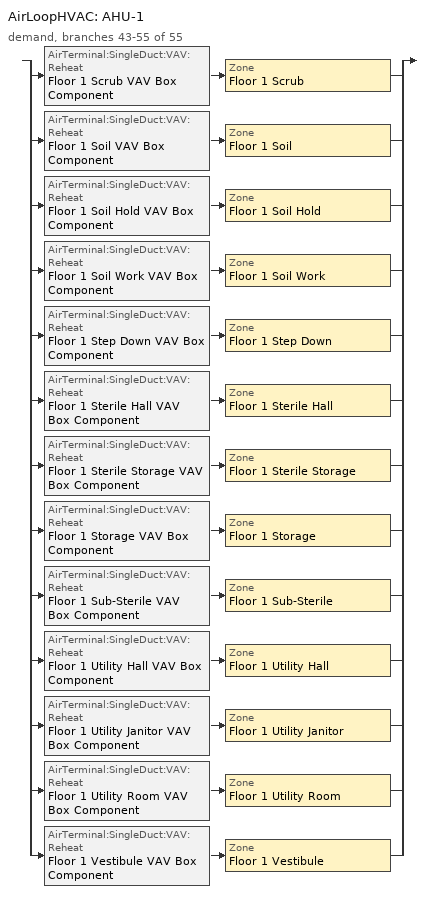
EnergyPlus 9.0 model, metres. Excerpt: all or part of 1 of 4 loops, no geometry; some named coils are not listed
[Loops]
AirLoopHVAC 'AHU-1'
 demand, branches 43-55 of 55: split
  | AirTerminal:SingleDuct:VAV:Reheat 'Floor 1 Scrub VAV Box Component' > Zone 'Floor 1 Scrub'
  | AirTerminal:SingleDuct:VAV:Reheat 'Floor 1 Soil VAV Box Component' > Zone 'Floor 1 Soil'
  | AirTerminal:SingleDuct:VAV:Reheat 'Floor 1 Soil Hold VAV Box Component' > Zone 'Floor 1 Soil Hold'
  | AirTerminal:SingleDuct:VAV:Reheat 'Floor 1 Soil Work VAV Box Component' > Zone 'Floor 1 Soil Work'
  | AirTerminal:SingleDuct:VAV:Reheat 'Floor 1 Step Down VAV Box Component' > Zone 'Floor 1 Step Down'
  | AirTerminal:SingleDuct:VAV:Reheat 'Floor 1 Sterile Hall VAV Box Component' > Zone 'Floor 1 Sterile Hall'
  | AirTerminal:SingleDuct:VAV:Reheat 'Floor 1 Sterile Storage VAV Box Component' > Zone 'Floor 1 Sterile Storage'
  | AirTerminal:SingleDuct:VAV:Reheat 'Floor 1 Storage VAV Box Component' > Zone 'Floor 1 Storage'
  | AirTerminal:SingleDuct:VAV:Reheat 'Floor 1 Sub-Sterile VAV Box Component' > Zone 'Floor 1 Sub-Sterile'
  | AirTerminal:SingleDuct:VAV:Reheat 'Floor 1 Utility Hall VAV Box Component' > Zone 'Floor 1 Utility Hall'
  | AirTerminal:SingleDuct:VAV:Reheat 'Floor 1 Utility Janitor VAV Box Component' > Zone 'Floor 1 Utility Janitor'
  | AirTerminal:SingleDuct:VAV:Reheat 'Floor 1 Utility Room VAV Box Component' > Zone 'Floor 1 Utility Room'
  | AirTerminal:SingleDuct:VAV:Reheat 'Floor 1 Vestibule VAV Box Component' > Zone 'Floor 1 Vestibule'
[Sizing:Zone] Zone Cooling Design Supply Air Temperature Input Method=SupplyAirTemperature; Zone Cooling Design Supply Air Temperature {C}=11.1; Zone Heating Design Supply Air Temperature Input Method=SupplyAirTemperature; Zone Heating Design Supply Air Temperature {C}=40; Zone Cooling Design Supply Air Humidity Ratio {kgWater/kgDryAir}=0.007; Zone Heating Design Supply Air Humidity Ratio {kgWater/kgDryAir}=0.008; Cooling Minimum Air Flow Fraction=0; Heating Design Air Flow Method=DesignDay; Heating Design Air Flow Rate {m3/s}=0
Name | Design Specification Outdoor Air Object | Cooling Design Air Flow Method | Cooling Minimum Air Flow per Zone Floor Area {m3/s-m2}
Floor 1 Scrub | SZ DSOA Floor 1 Scrub | DesignDay
Floor 1 Soil | SZ DSOA Floor 1 Soil | DesignDayWithLimit | 0.00846614
Floor 1 Soil Hold | SZ DSOA Floor 1 Soil Hold | DesignDayWithLimit | 0.00846614
Floor 1 Soil Work | SZ DSOA Floor 1 Soil Work | DesignDayWithLimit | 0.00846614
Floor 1 Step Down | SZ DSOA Floor 1 Step Down | DesignDayWithLimit | 0.00507968
Floor 1 Sterile Hall | SZ DSOA Floor 1 Sterile Hall | DesignDay
Floor 1 Sterile Storage | SZ DSOA Floor 1 Sterile Storage | DesignDay
Floor 1 Storage | SZ DSOA Floor 1 Storage | DesignDay
Floor 1 Sub-Sterile | SZ DSOA Floor 1 Sub-Sterile | DesignDay
Floor 1 Utility Hall | SZ DSOA Floor 1 Utility Hall | DesignDay
Floor 1 Utility Janitor | SZ DSOA Floor 1 Utility Janitor | DesignDay
Floor 1 Utility Room | SZ DSOA Floor 1 Utility Room | DesignDay
Floor 1 Vestibule | SZ DSOA Floor 1 Vestibule | DesignDay
[DesignSpecification:OutdoorAir] Outdoor Air Method=Flow/Area; Outdoor Air Flow per Person {m3/s-person}=0
Name | Outdoor Air Flow per Zone Floor Area {m3/s-m2}
SZ DSOA Floor 1 Scrub; SZ DSOA Floor 1 Sterile Hall; SZ DSOA Floor 1 Sub-Sterile; SZ DSOA Floor 1 Utility Hall; SZ DSOA Floor 1 Vestibule | 0.000253984
SZ DSOA Floor 1 Soil; SZ DSOA Floor 1 Soil Hold; SZ DSOA Floor 1 Soil Work | 0.00152391
SZ DSOA Floor 1 Step Down | 0.00321713
SZ DSOA Floor 1 Sterile Storage; SZ DSOA Floor 1 Storage; SZ DSOA Floor 1 Utility Janitor; SZ DSOA Floor 1 Utility Room | 0.000761952
[ZoneControl:Thermostat] Control Type Schedule=Dual Zone Control Type Sched
Name | Zone or ZoneList | Control 1
Floor 1 Scrub Thermostat | Floor 1 Scrub | Floor 1 Scrub DualSPSched
Floor 1 Soil Thermostat | Floor 1 Soil | Floor 1 Soil DualSPSched
Floor 1 Soil Hold Thermostat | Floor 1 Soil Hold | Floor 1 Soil Hold DualSPSched
Floor 1 Soil Work Thermostat | Floor 1 Soil Work | Floor 1 Soil Work DualSPSched
Floor 1 Step Down Thermostat | Floor 1 Step Down | Floor 1 Step Down DualSPSched
Floor 1 Sterile Hall Thermostat | Floor 1 Sterile Hall | Floor 1 Sterile Hall DualSPSched
Floor 1 Sterile Storage Thermostat | Floor 1 Sterile Storage | Floor 1 Sterile Storage DualSPSched
Floor 1 Storage Thermostat | Floor 1 Storage | Floor 1 Storage DualSPSched
Floor 1 Sub-Sterile Thermostat | Floor 1 Sub-Sterile | Floor 1 Sub-Sterile DualSPSched
Floor 1 Utility Hall Thermostat | Floor 1 Utility Hall | Floor 1 Utility Hall DualSPSched
Floor 1 Utility Janitor Thermostat | Floor 1 Utility Janitor | Floor 1 Utility Janitor DualSPSched
Floor 1 Utility Room Thermostat | Floor 1 Utility Room | Floor 1 Utility Room DualSPSched
Floor 1 Vestibule Thermostat | Floor 1 Vestibule | Floor 1 Vestibule DualSPSched
[ThermostatSetpoint:DualSetpoint] Heating Setpoint Temperature Schedule=HTGSETP_SCH_YES_OPTIMUM; Cooling Setpoint Temperature Schedule=CLGSETP_SCH_NO_SETBACK
Floor 1 Scrub DualSPSched; Floor 1 Soil DualSPSched; Floor 1 Soil Hold DualSPSched; Floor 1 Soil Work DualSPSched; Floor 1 Step Down DualSPSched; Floor 1 Sterile Hall DualSPSched; Floor 1 Sterile Storage DualSPSched; Floor 1 Storage DualSPSched; Floor 1 Sub-Sterile DualSPSched; Floor 1 Utility Hall DualSPSched; Floor 1 Utility Janitor DualSPSched; Floor 1 Utility Room DualSPSched; Floor 1 Vestibule DualSPSched
[AirTerminal:SingleDuct:VAV:Reheat] Availability Schedule=ALWAYS_ON; Maximum Air Flow Rate {m3/s}=AUTOSIZE; Zone Minimum Air Flow Input Method=Constant; Maximum Hot Water or Steam Flow Rate {m3/s}=AUTOSIZE; Minimum Hot Water or Steam Flow Rate {m3/s}=0; Convergence Tolerance=0.001; Damper Heating Action=reversewithlimits; Maximum Flow Fraction During Reheat=0.5; Maximum Reheat Air Temperature {C}=40
Name | Constant Minimum Air Flow Fraction | Reheat Coil
Floor 1 Scrub VAV Box Component | 0.3 | Floor 1 Scrub VAV Box Reheat Coil
Floor 1 Soil VAV Box Component | 1 | Floor 1 Soil VAV Box Reheat Coil
Floor 1 Soil Hold VAV Box Component | 1 | Floor 1 Soil Hold VAV Box Reheat Coil
Floor 1 Soil Work VAV Box Component | 1 | Floor 1 Soil Work VAV Box Reheat Coil
Floor 1 Step Down VAV Box Component | 1 | Floor 1 Step Down VAV Box Reheat Coil
Floor 1 Sterile Hall VAV Box Component | 0.3 | Floor 1 Sterile Hall VAV Box Reheat Coil
Floor 1 Sterile Storage VAV Box Component | 0.3 | Floor 1 Sterile Storage VAV Box Reheat Coil
Floor 1 Storage VAV Box Component | 0.3 | Floor 1 Storage VAV Box Reheat Coil
Floor 1 Sub-Sterile VAV Box Component | 0.3 | Floor 1 Sub-Sterile VAV Box Reheat Coil
Floor 1 Utility Hall VAV Box Component | 0.3 | Floor 1 Utility Hall VAV Box Reheat Coil
Floor 1 Utility Janitor VAV Box Component | 0.3 | Floor 1 Utility Janitor VAV Box Reheat Coil
Floor 1 Utility Room VAV Box Component | 0.3 | Floor 1 Utility Room VAV Box Reheat Coil
Floor 1 Vestibule VAV Box Component | 0.3 | Floor 1 Vestibule VAV Box Reheat Coil
[Zone equipment]
Floor 1 Scrub: Floor 1 Scrub VAV Box Component
Floor 1 Soil: Floor 1 Soil VAV Box Component, Floor 1 Soil Exhaust Fan
Floor 1 Soil Hold: Floor 1 Soil Hold VAV Box Component, Floor 1 Soil Hold Exhaust Fan
Floor 1 Soil Work: Floor 1 Soil Work VAV Box Component, Floor 1 Soil Work Exhaust Fan
Floor 1 Step Down: Floor 1 Step Down VAV Box Component
Floor 1 Sterile Hall: Floor 1 Sterile Hall VAV Box Component
Floor 1 Sterile Storage: Floor 1 Sterile Storage VAV Box Component
Floor 1 Storage: Floor 1 Storage VAV Box Component
Floor 1 Sub-Sterile: Floor 1 Sub-Sterile VAV Box Component
Floor 1 Utility Hall: Floor 1 Utility Hall VAV Box Component
Floor 1 Utility Janitor: Floor 1 Utility Janitor VAV Box Component
Floor 1 Utility Room: Floor 1 Utility Room VAV Box Component
Floor 1 Vestibule: Floor 1 Vestibule VAV Box Component
[Fan:ZoneExhaust] Availability Schedule=Hours_of_operation; Fan Total Efficiency=0.31; Pressure Rise {Pa}=249.1; Balanced Exhaust Fraction Schedule=AHU_1 Balanced Exhaust Fraction Schedule
Name | Maximum Flow Rate {m3/s}
Floor 1 Soil Exhaust Fan | 0.0991028
Floor 1 Soil Hold Exhaust Fan | 0.0440457
Floor 1 Soil Work Exhaust Fan | 0.141575
[Schedule:Compact]
Hours_of_operation; ALWAYS_ON: Through: 12/31, For: AllDays, Until: 24:00, 1
Dual Zone Control Type Sched: Through: 12/31, For: AllDays, Until: 24:00, 4
HTGSETP_SCH_YES_OPTIMUM: Through: 12/31, For: Weekdays, Until: 05:00, 18.3, Until: 06:00, 19.4, Until: 07:00, 20, Until: 18:00, 21.1, Until: 24:00, 18.3, For: SummerDesignDay, Until: 05:00, 18.3, Until: 18:00, 21.1, Until: 24:00, 18.3, For: WinterDesignDay, Until: 07:00, 18.3, Until: 15:00, 21.1, Until: 24:00, 18.3, For: Saturdays, Until: 05:00, 18.3, Until: 06:00, 19.4, Until: 07:00, 20, Until: 15:00, 21.1, Until: 24:00, 18.3, For: Sunday Holidays AllOtherDays, Until: 24:00, 18.3
CLGSETP_SCH_NO_SETBACK: Through: 12/31, For: Weekdays, Until: 05:00, 22.2, Until: 06:00, 22.2, Until: 07:00, 22.2, Until: 18:00, 22.2, Until: 24:00, 22.2, For: SummerDesignDay, Until: 05:00, 25, Until: 18:00, 22.2, Until: 24:00, 25, For: WinterDesignDay, Until: 07:00, 25, Until: 15:00, 22.2, Until: 24:00, 25, For: Saturdays, Until: 05:00, 22.2, Until: 06:00, 22.2, Until: 07:00, 22.2, Until: 15:00, 22.2, Until: 24:00, 22.2, For: Sunday Holidays AllOtherDays, Until: 24:00, 22.2
AHU_1 Balanced Exhaust Fraction Schedule: Through: 12/31, For: AllDays, Until: 24:00, 0
